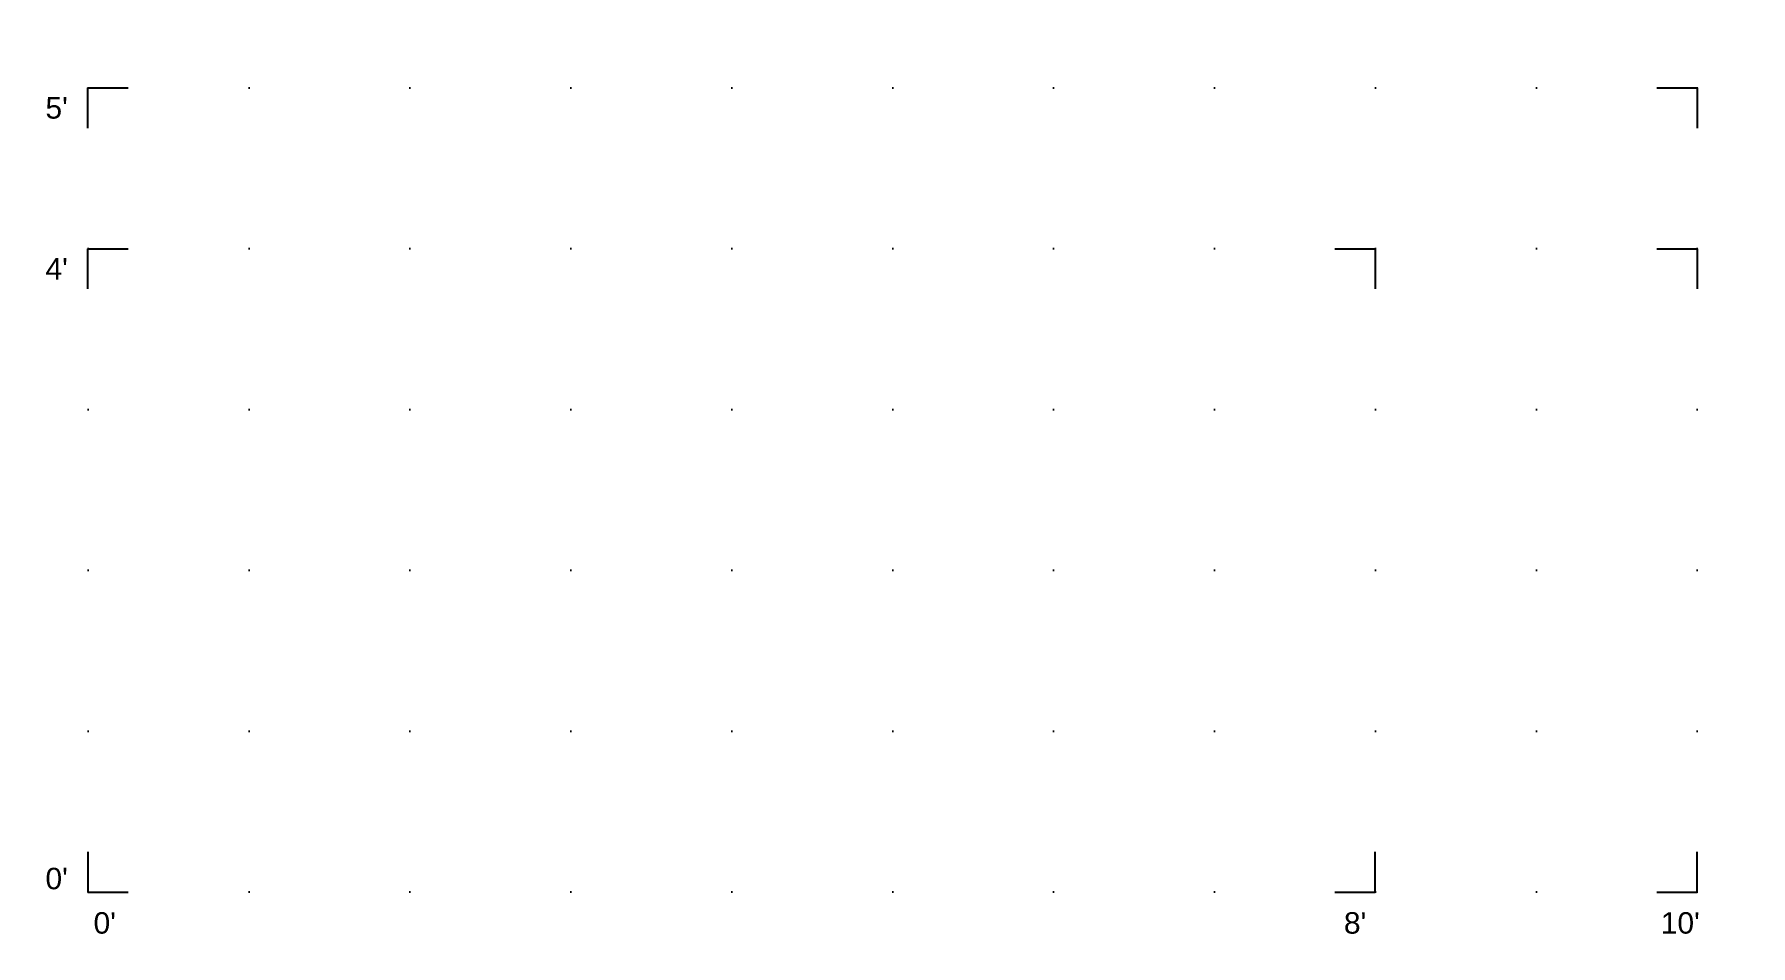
# Model space of a CAD drawing. Header units: inches. Extents: x -0.25 to 7.75, y -0.25 to 4.
import ezdxf

# ---------------------------------------------------------------- set-up
doc = ezdxf.new("R2010")
doc.units = ezdxf.units.IN
doc.header["$MEASUREMENT"] = 0
doc.layers.add('0_GRID', color=11, linetype='Continuous')
doc.styles.add('ANNO', font='swissli.ttf')

msp = doc.modelspace()

# ---------------------------------------------------------------- hatches: boundary and pattern name
at = {"layer": '0_GRID'}
h = msp.add_hatch(dxfattribs=at)
h.set_pattern_fill('GRID', color=11, scale=1.5, pattern_type=2)
h.set_pattern_definition([(0, (0.75, 1.5), (0, 1.5), [0, -1.5]), (0, (1.5, 1.5), (0, 1.5), [0, -1.5]), (0, (0, 1.5), (0, 1.5), [0, -1.5]), (0, (1.5, 0), (0, 1.5), [0, -1.5]), (0, (0.75, 0), (0, 1.5), [0, -1.5]), (0, (0, 0), (0, 1.5), [0, -1.5]), (0, (0.75, 0.75), (0, 1.5), [0, -1.5]), (0, (1.5, 0.75), (0, 1.5), [0, -1.5]), (0, (0, 0.75), (0, 1.5), [0, -1.5])])
h.paths.add_polyline_path([(7.75, 4), (-0.25, 4), (-0.25, -0.25), (7.75, -0.25)])

# ---------------------------------------------------------------- linework, layer by layer
at = {"color": 14}
for p, q in [((0, 3.5625), (0, 3.75)), ((0, 3.75), (0.1875, 3.75)), ((7.3125, 3.75), (7.5, 3.75)), ((7.5, 3.75), (7.5, 3.5625)), ((0, 2.8125), (0, 3)), ((0, 3), (0.1875, 3)), ((5.8125, 3), (6, 3)), ((6, 3), (6, 2.8125)), ((7.3125, 3), (7.5, 3)), ((7.5, 3), (7.5, 2.8125)), ((0, 0.1875), (0, 0)), ((6, 0), (6, 0.1875)), ((7.5, 0), (7.5, 0.1875)), ((0, 0), (0.1875, 0)), ((5.8125, 0), (6, 0)), ((7.3125, 0), (7.5, 0))]:
    msp.add_line(p, q, dxfattribs=at)

# ---------------------------------------------------------------- texts
at = {"color": 11, "char_height": 0.1, "style": 'ANNO'}
for s, insert, attachment_point in [("5'", (-0.0938, 3.6562), 6), ("4'", (-0.0938, 2.9062), 6), ("0'", (-0.0938, 0.0625), 6), ("0'", (0.0781, -0.0938), 2), ("8'", (5.9062, -0.0938), 2), ("10'", (7.4219, -0.0938), 2)]:
    msp.add_mtext(s, dxfattribs=dict(at, insert=insert, attachment_point=attachment_point))

doc.saveas('drawing.dxf')
